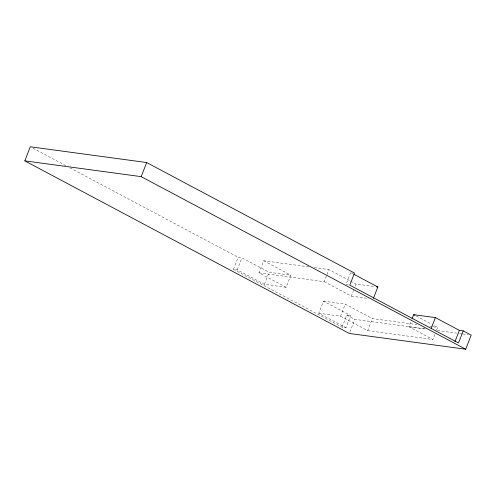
<?xml version="1.0" encoding="UTF-8"?>
<svg xmlns="http://www.w3.org/2000/svg" width="496" height="496" viewBox="0 0 496 496"><rect width="100%" height="100%" fill="white"/><g stroke="black" fill="none" stroke-linecap="round" stroke-linejoin="round"><path stroke-width="0.37" stroke-dasharray="2.48 1.86" d="M233.411 269.371L238.123 257.294L241.955 257.815L269.136 272.267L290.873 275.212L286.167 287.296L264.424 284.344L237.249 269.892L233.411 269.371L342.122 327.186L345.954 327.707L350.666 315.623L323.491 301.171L318.779 313.255L345.954 327.707M237.249 269.892L241.955 257.815M286.167 287.296L258.986 272.843L263.698 260.76L308.971 266.898M264.424 284.344L269.136 272.267M258.986 272.843L324.21 281.685L326.703 275.286M326.982 274.579L328.922 269.601L349.984 280.804M350.66 272.552L345.954 284.636L349.023 285.051M318.779 313.255L340.523 316.2L345.228 304.116L372.409 318.568L416.913 324.607M324.21 281.685L351.385 296.137L353.605 290.451M355.266 286.186L356.097 284.059L374.84 286.595M342.122 327.186L346.828 315.103L350.666 315.623M349.878 332.041L354.826 319.356L425.264 328.904M340.523 316.2L367.697 330.652L372.409 318.568M434.856 334.521L432.921 339.493L408.94 326.746L411.153 321.061M436.523 330.255L437.627 327.416L432.301 324.582M314.34 267.629L328.922 269.601M351.385 296.137L368.627 298.474M323.491 301.171L345.228 304.116M429.958 326.374L432.258 326.684M433.027 326.79L437.627 327.416M437.509 330.565L456.655 333.163M459.718 333.579L462.012 333.889M462.78 333.994L468.137 334.719M408.94 326.746L425.432 328.978M367.697 330.652L432.921 339.493M351.342 272.912L353.381 273.997M350.66 281.164L356.097 284.059M416.311 316.076L431.632 324.229M263.698 260.76L290.873 275.212M33.027 148.223L65.844 165.676M69.948 167.859L238.123 257.294M346.828 315.103L354.826 319.356"/><path stroke-width="0.74" d="M24.8 160.865L30.293 146.773L146.673 162.552L354.497 273.073L349.785 285.15L458.496 342.965L463.208 330.882L471.2 335.135L465.707 349.227L349.327 333.448L24.8 160.865L141.174 176.644L465.707 349.227M141.174 176.644L146.673 162.552M373.407 298.375L377.84 287.004L354.057 274.356M411.99 318.928L413.652 314.662L435.389 317.607L459.37 330.361L463.208 330.882M431.235 328.271L435.389 317.607M454.937 341.732L459.37 330.361M376.34 286.8L377.84 287.004M413.652 314.662L414.985 315.369"/></g></svg>
